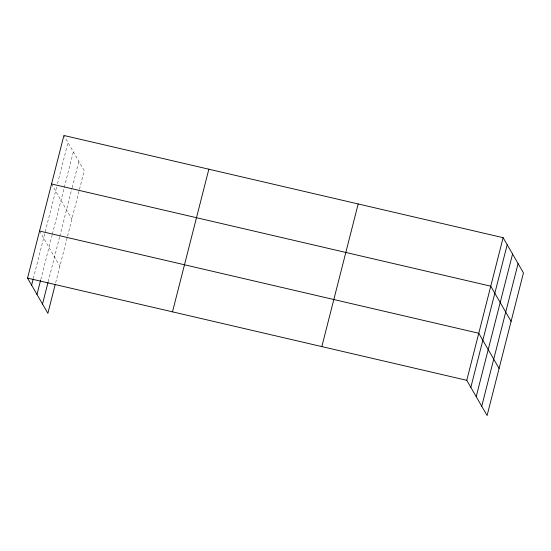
<?xml version="1.0" encoding="UTF-8"?>
<svg xmlns="http://www.w3.org/2000/svg" width="551" height="551" viewBox="0 0 551 551"><rect width="100%" height="100%" fill="white"/><g stroke="black" fill="none" stroke-linecap="round" stroke-linejoin="round"><path stroke-width="0.41" stroke-dasharray="2.75 2.07" d="M33.301 278.551L56.663 186.913M57.504 183.621L67.98 142.523M40.774 279.584L52.138 234.995M52.352 234.168L73.345 151.814M48.192 281.726L59.563 237.137M59.77 236.31L71.954 188.518M72.167 187.691L78.869 161.388M55.665 282.759L84.234 170.679L63.909 135.477M51.546 183.979L71.871 219.174M39.548 231.048L59.873 266.243"/><path stroke-width="0.83" d="M55.238 284.412L47.875 313.312L27.55 278.117L63.909 135.477L503.125 237.688L523.45 272.883L487.091 415.523L466.766 380.321L503.125 237.688M31.621 285.163L33.094 279.378M36.979 294.454L40.56 280.411M42.51 304.021L47.985 282.553M172.491 311.838L208.85 169.205M321.825 346.593L358.184 203.96M470.836 387.367L507.195 244.734M476.202 396.658L512.561 254.025M481.726 406.232L518.085 263.592M51.546 183.979L490.762 286.183L511.087 321.385M39.548 231.048L478.764 333.252L499.089 368.454M27.55 278.117L466.766 380.321"/></g></svg>
